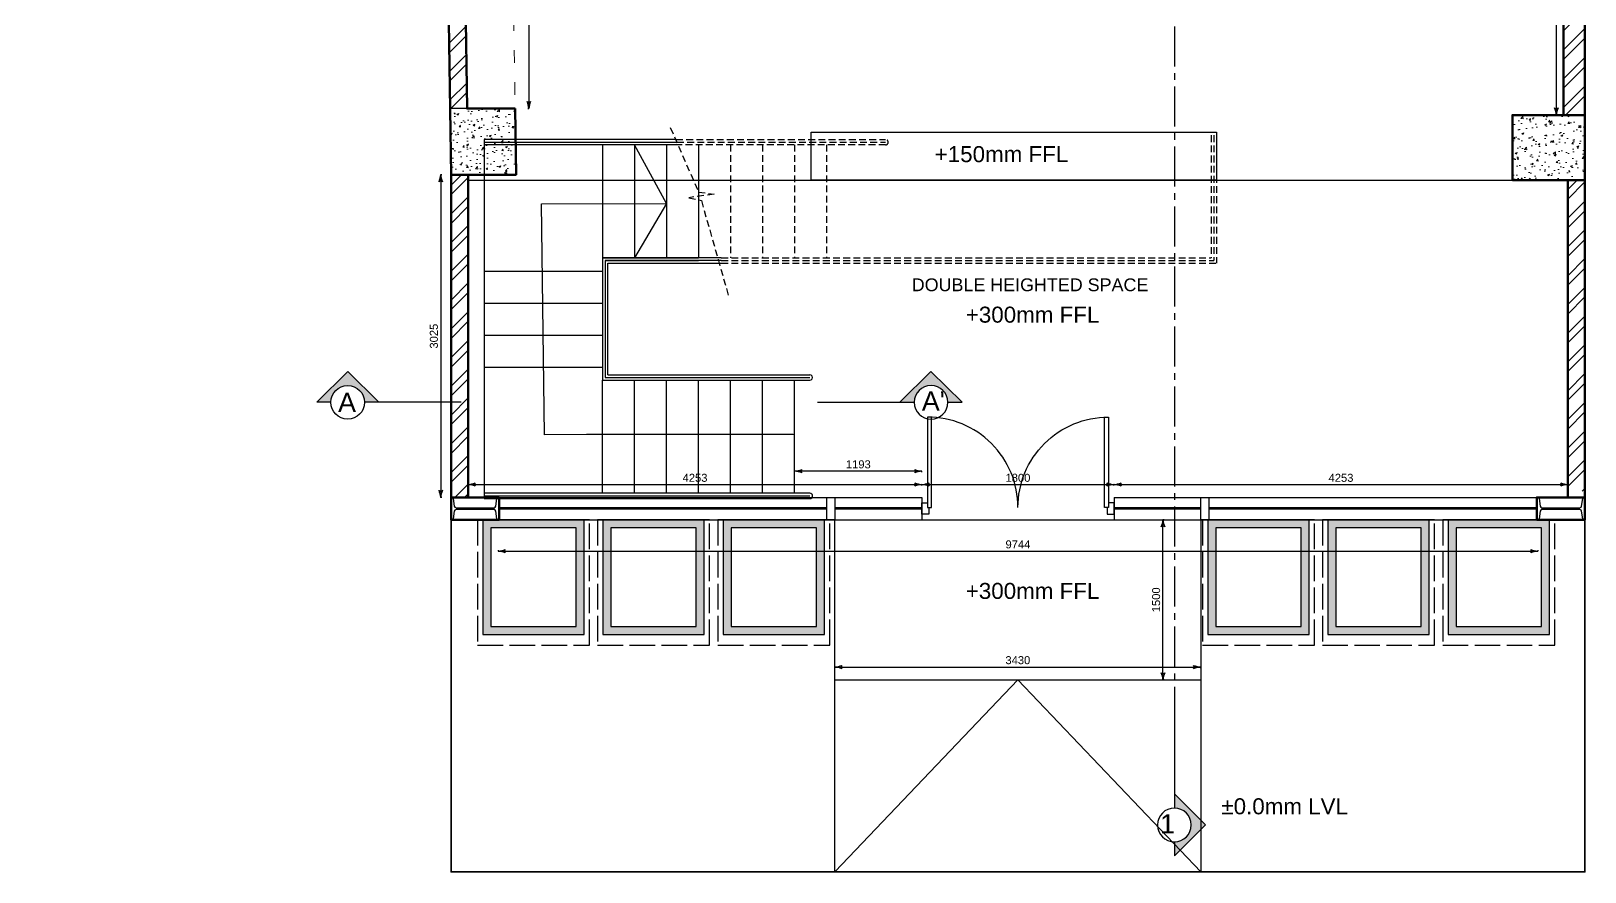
# Model space of a CAD drawing. Header units: millimetres. Extents: x 68727 to 319899, y -4876 to 265722.
# Drawn here: x 204036 to 218597, y 56140 to 64020 of the extents above; entities that cross this region are included whole.
import ezdxf

# ---------------------------------------------------------------- set-up
doc = ezdxf.new("R2010")
doc.units = ezdxf.units.MM
for name, pattern in [('ACAD_ISO02W100', [15, 12, -3]), ('ACAD_ISO03W100', [30, 12, -18]), ('CENTER2', [1.125, 0.75, -0.125, 0.125, -0.125]), ('DASHED2', [0.375, 0.25, -0.125]), ('HIDDEN', [9.525, 6.35, -3.175])]:
    doc.linetypes.add(name, pattern=pattern)
for name, color, linetype, lineweight in [('A-FURN', 6, 'Continuous', 35), ('HACH', 252, 'Continuous', 13), ('HAT', 9, 'Continuous', 13), ('LS_DR_Plan Beam', 9, 'HIDDEN', 0), ('LS_DR_Wall', 7, 'Continuous', 35), ('SECTIONS', 10, 'Continuous', 25), ('wall', 5, 'Continuous', 30), ('Walls', 2, 'Continuous', 30)]:
    doc.layers.add(name, color=color, linetype=linetype, lineweight=lineweight)
for name, color, linetype in [('beam', 1, 'DASHED2'), ('COL', 4, 'Continuous'), ('Dimensions', 172, 'Continuous'), ('FURNITURE', 24, 'Continuous'), ('glass', 151, 'Continuous'), ('POLY', 6, 'Continuous'), ('TEXT', 2, 'Continuous'), ('Walls & Columns', 7, 'Continuous')]:
    doc.layers.add(name, color=color, linetype=linetype)
doc.layers.add('Furnitures', color=7, linetype='Continuous', lineweight=25, true_color=0x753b00)
doc.styles.add('2010 G', font='times.ttf')
doc.styles.get("Standard").update_dxf_attribs({"font": 'arial.ttf'})
doc.dimstyles.new('SC-25', dxfattribs={"dimtxt": 75, "dimasz": 0.4, "dimexe": 1, "dimexo": 100, "dimgap": 25, "dimtad": 1, "dimdec": 0, "dimzin": 0, "dimdsep": 46, "dimtxsty": 'Standard', "dimblk1": 'A1', "dimblk2": 'A1', "dimsah": 1, "dimcen": 0.09, "dimdle": 3, "dimclrd": 1, "dimclre": 1, "dimclrt": 1, "dimadec": 0, "dimazin": 0, "dimtfac": 1, "dimtdec": 0, "dimtofl": 0, "dimtmove": 0, "dimatfit": 2, "dimldrblk": 'A1', "dimfxl": 10, "dimfxlon": 1, "dimtolj": 1, "dimtzin": 0, "dimarcsym": 0})
pattern_1 = [(50, (-624962.11, -131860.55), (182.18467, -15.939086), [19.05, -209.55]), (355, (-624962.11, -131860.55), (-35.24342, 191.056845), [15.24, -167.640584]), (100.451445, (-624946.93, -131861.88), (146.941247, 175.117752), [16.19001, -178.090245]), (46.1842, (-624962.11, -131809.75), (271.07904, -42.04233), [28.575, -314.325]), (96.635558, (-624939.52, -131813.25), (237.404134, 247.426125), [24.28502, -267.13561]), (351.18415, (-624962.11, -131809.75), (237.40413, 247.426125), [22.85997, -251.45973]), (21, (-624936.71, -131822.45), (151.61439, -102.265198), [19.05, -209.55]), (326, (-624936.71, -131822.45), (61.80203, 184.187966), [15.24, -167.64]), (71.451445, (-624924.08, -131830.97), (213.41642, 81.92277), [16.19001, -178.089938]), (37.5, (-624962.114, -131860.55), (3.0886033, 84.555039), [0, -165.608, 0, -170.18, 0, -168.275]), (7.5, (-624962.11, -131860.55), (66.8196625, 100.180575), [0, -97.028, 0, -161.798, 0, -64.135]), (327.5, (-625018.756, -131860.55), (135.590595, -5.728744), [0, -63.5, 0, -198.12, 0, -262.89]), (317.5, (-625044.16, -131860.55), (148.129181, 25.426491), [0, -82.55, 0, -131.572, 0, -186.69])]

# ---------------------------------------------------------------- blocks, each defined once
blk = doc.blocks.new('SECL')
at = {"layer": 'Walls', "linetype": 'Continuous'}
blk.add_hatch(color=252, dxfattribs=at).paths.add_polyline_path([(144.9, -140.4), (0, -285.3), (0, -219.4, 0.414214), (79, -140.4, 0.414214), (0, -61.3), (0, 4.6)])
at = {"layer": 'beam', "color": 1, "linetype": 'Continuous', "ltscale": 0.5}
blk.add_lwpolyline([(0, -61.3), (0, 4.6), (145, -140.7), (0, -286.5), (0, -219.4)], dxfattribs=at)
at = {"layer": 'Walls', "color": 1, "linetype": 'Continuous'}
blk.add_line((0, -672.4), (0, -219.4), dxfattribs=at)
blk.add_circle((0, -140.4), 79, dxfattribs=at)
blk = doc.blocks.new('A1')
at = {"layer": 'wall', "color": 1}
for p, q in [((-138, 0), (-167, 40)), ((-167, -40), (-138, 0))]:
    blk.add_line(p, q, dxfattribs=at)
for centre, start, end in [((53, 586), 248, 264.8035), ((53, -586), 95.1965, 112)]:
    blk.add_arc(centre, 589, start, end, dxfattribs=at)
blk = doc.blocks.new('*D724')
at = {"layer": 'Defpoints', "color": 0, "transparency": 16777216}
for p in [(218329, 65335), (218329, 63233), (218329, 63233)]:
    blk.add_point(p, dxfattribs=at)
at = {"layer": 'Dimensions', "color": 1, "lineweight": -2, "transparency": 16777216}
for p, q in [((218329, 65335), (218330, 65335)), ((218329, 65335), (218329, 63234)), ((218329, 63233), (218330, 63233))]:
    blk.add_line(p, q, dxfattribs=at)
at = {"layer": 'Dimensions', "color": 1, "lineweight": -2, "transparency": 16777216, "xscale": 0.4, "yscale": 0.4, "zscale": 0.4}
for p, rotation in [((218329, 65335), 90), ((218329, 63233), 270)]:
    blk.add_blockref('A1', p, dxfattribs=dict(at, rotation=rotation))
at = {"layer": 'Dimensions', "color": 1, "transparency": 16777216, "insert": (218266, 64284), "char_height": 75, "attachment_point": 5, "rotation": 90}
blk.add_mtext('\\A1;2102', dxfattribs=at)
blk = doc.blocks.new('COL')
at = {"layer": 'COL'}
blk.add_lwpolyline([(451, 0), (441, 0, -0.374036), (430, 9), (420, 80, 0.374036), (403, 95), (48, 95, 0.374036), (31, 80), (21, 9, -0.374036), (10, 0), (0, 0), (0, 209), (10, 209, -0.374036), (21, 199), (31, 128, 0.374036), (48, 113), (403, 113, 0.374036), (420, 128), (430, 199, -0.374036), (441, 209), (451, 209)], format="xyb", close=True, dxfattribs=at)
at = {"layer": 'LS_DR_Wall', "lineweight": 50, "ltscale": 0.25}
blk.add_lwpolyline([(451, 209), (0, 209), (0, 0), (451, 0)], close=True, dxfattribs=at)
blk = doc.blocks.new('STR')
at = {"layer": 'FURNITURE'}
for p, q in [((-717, 3390), (1092, 3390)), ((1101, 3365), (-717, 3365)), ((393, 3365), (393, 2305)), ((693, 3365), (693, 2305)), ((993, 3365), (993, 2305)), ((1293, 3365), (1293, 2305)), ((393, 2305), (1293, 2305)), ((418, 2280), (1293, 2280)), ((418, 1185), (2336, 1185)), ((418, 1185), (2336, 1185)), ((443, 1210), (2336, 1210)), ((443, 1210), (2336, 1210)), ((443, 1210), (2336, 1210)), ((393, 100), (393, 1160)), ((393, 1160), (2336, 1160)), ((393, 1160), (2336, 1160)), ((693, 100), (693, 1160)), ((993, 100), (993, 1160)), ((1293, 100), (1293, 1160)), ((1593, 100), (1593, 1160)), ((1893, 100), (1893, 1160)), ((2193, 100), (2193, 1160)), ((2179, 650), (244, 650)), ((2336, 100), (-717, 100)), ((-717, 75), (2336, 75)), ((-717, 50), (2336, 50))]:
    blk.add_line(p, q, dxfattribs=at)
at = {"layer": 'FURNITURE', "linetype": 'HIDDEN', "ltscale": 10}
for p, q in [((1083, 3415), (3045, 3415)), ((1092, 3390), (3045, 3390)), ((3045, 3365), (1101, 3365)), ((1593, 3365), (1593, 2305)), ((1893, 3365), (1893, 2305)), ((2193, 3365), (2193, 2305)), ((2493, 3365), (2493, 2305)), ((6096, 3455), (6096, 2305)), ((6121, 3455), (6121, 2280)), ((6146, 3455), (6146, 2255)), ((1506, 2305), (6096, 2305)), ((1506, 2305), (5446, 2305)), ((1506, 2280), (6121, 2280)), ((1506, 2280), (5471, 2280)), ((1506, 2255), (6146, 2255))]:
    blk.add_line(p, q, dxfattribs=at)
blk.add_lwpolyline([(1028, 3528), (1293, 2923), (1438, 2904), (1201, 2870), (1201, 2870), (1319, 2843), (1577, 1937)], dxfattribs=at)
at = {"layer": 'FURNITURE'}
for points in [[(1083, 3415), (-717, 3415), (-717, 50)], [(2193, 650), (-150, 647), (-179, 2814), (993, 2816), (693, 3365)], [(993, 2816), (693, 2305)], [(1506, 2305), (393, 2305), (393, 1160)], [(1506, 2280), (418, 2280), (418, 1185)], [(443, 1210), (443, 2255), (1506, 2255)], [(-717, 2183), (393, 2183)], [(-717, 1883), (393, 1883)], [(-717, 1583), (393, 1583)], [(-717, 1283), (393, 1283)]]:
    blk.add_lwpolyline(points, dxfattribs=at)
at = {"layer": 'FURNITURE', "linetype": 'HIDDEN', "ltscale": 10}
blk.add_arc((3045, 3390), 25, 270, 90, dxfattribs=at)
at = {"layer": 'FURNITURE'}
for centre, end in [((2336, 1185), 90.0297), ((2336, 75), 90)]:
    blk.add_arc(centre, 25, 270, end, dxfattribs=at)
blk = doc.blocks.new('main door')
at = {"layer": 'Furnitures'}
for points in [[(900, 64, 0.414214), (53, 911), (53, 64), (90, 64), (90, 910)], [(900, 64, -0.414214), (1747, 911), (1747, 64), (1710, 64), (1710, 910)]]:
    blk.add_lwpolyline(points, format="xyb", dxfattribs=at)
for points in [[(64, 0), (0, 0), (0, 106), (53, 106), (53, 64), (64, 64)], [(1736, 0), (1800, 0), (1800, 106), (1747, 106), (1747, 64), (1736, 64)]]:
    blk.add_lwpolyline(points, close=True, dxfattribs=at)
blk = doc.blocks.new('*D801')
at = {"layer": 'Defpoints', "color": 0, "transparency": 16777216}
for p in [(208131, 62674), (207875, 59649), (208197, 59649)]:
    blk.add_point(p, dxfattribs=at)
at = {"layer": 'POLY', "color": 1, "lineweight": -2, "transparency": 16777216}
for p, q in [((207885, 62674), (207874, 62674)), ((207875, 62673), (207875, 59649)), ((207885, 59649), (207874, 59649))]:
    blk.add_line(p, q, dxfattribs=at)
at = {"layer": 'POLY', "color": 1, "lineweight": -2, "transparency": 16777216, "xscale": 0.4, "yscale": 0.4, "zscale": 0.4}
for p, rotation in [((207875, 62674), 90), ((207875, 59649), 270)]:
    blk.add_blockref('A1', p, dxfattribs=dict(at, rotation=rotation))
at = {"layer": 'POLY', "color": 1, "transparency": 16777216, "insert": (207811, 61161), "char_height": 75, "attachment_point": 5, "rotation": 90}
blk.add_mtext('\\A1;3025', dxfattribs=at)
blk = doc.blocks.new('*D802')
at = {"layer": 'Defpoints', "color": 0, "transparency": 16777216}
for p in [(212384, 59770), (208131, 59649), (212384, 59649)]:
    blk.add_point(p, dxfattribs=at)
at = {"layer": 'POLY', "color": 1, "lineweight": -2, "transparency": 16777216}
for p, q in [((208131, 59760), (208131, 59771)), ((208132, 59770), (212384, 59770)), ((212384, 59760), (212384, 59771))]:
    blk.add_line(p, q, dxfattribs=at)
at = {"layer": 'POLY', "color": 1, "lineweight": -2, "transparency": 16777216, "xscale": 0.4, "yscale": 0.4, "zscale": 0.4, "rotation": 180}
blk.add_blockref('A1', (208131, 59770), dxfattribs=at)
at = {"layer": 'POLY', "color": 1, "lineweight": -2, "transparency": 16777216, "xscale": 0.4, "yscale": 0.4, "zscale": 0.4}
blk.add_blockref('A1', (212384, 59770), dxfattribs=at)
at = {"layer": 'POLY', "color": 1, "transparency": 16777216, "insert": (210258, 59833), "char_height": 75, "attachment_point": 5}
blk.add_mtext('\\A1;4253', dxfattribs=at)
blk = doc.blocks.new('*D803')
at = {"layer": 'Defpoints', "color": 0, "transparency": 16777216}
for p in [(214184, 59770), (212384, 59649), (214184, 59649)]:
    blk.add_point(p, dxfattribs=at)
at = {"layer": 'POLY', "color": 1, "lineweight": -2, "transparency": 16777216}
for p, q in [((212384, 59760), (212384, 59771)), ((212385, 59770), (214184, 59770)), ((214184, 59760), (214184, 59771))]:
    blk.add_line(p, q, dxfattribs=at)
at = {"layer": 'POLY', "color": 1, "lineweight": -2, "transparency": 16777216, "xscale": 0.4, "yscale": 0.4, "zscale": 0.4, "rotation": 180}
blk.add_blockref('A1', (212384, 59770), dxfattribs=at)
at = {"layer": 'POLY', "color": 1, "lineweight": -2, "transparency": 16777216, "xscale": 0.4, "yscale": 0.4, "zscale": 0.4}
blk.add_blockref('A1', (214184, 59770), dxfattribs=at)
at = {"layer": 'POLY', "color": 1, "transparency": 16777216, "insert": (213284, 59833), "char_height": 75, "attachment_point": 5}
blk.add_mtext('\\A1;1800', dxfattribs=at)
blk = doc.blocks.new('*D804')
at = {"layer": 'Defpoints', "color": 0, "transparency": 16777216}
for p in [(218437, 59770), (214184, 59649), (218437, 59649)]:
    blk.add_point(p, dxfattribs=at)
at = {"layer": 'POLY', "color": 1, "lineweight": -2, "transparency": 16777216}
for p, q in [((214184, 59760), (214184, 59771)), ((214185, 59770), (218437, 59770)), ((218437, 59760), (218437, 59771))]:
    blk.add_line(p, q, dxfattribs=at)
at = {"layer": 'POLY', "color": 1, "lineweight": -2, "transparency": 16777216, "xscale": 0.4, "yscale": 0.4, "zscale": 0.4, "rotation": 180}
blk.add_blockref('A1', (214184, 59770), dxfattribs=at)
at = {"layer": 'POLY', "color": 1, "lineweight": -2, "transparency": 16777216, "xscale": 0.4, "yscale": 0.4, "zscale": 0.4}
blk.add_blockref('A1', (218437, 59770), dxfattribs=at)
at = {"layer": 'POLY', "color": 1, "transparency": 16777216, "insert": (216311, 59833), "char_height": 75, "attachment_point": 5}
blk.add_mtext('\\A1;4253', dxfattribs=at)
blk = doc.blocks.new('*D805')
at = {"layer": 'Defpoints', "color": 0, "transparency": 16777216}
for p in [(211191, 59896), (211191, 59688), (212384, 59649)]:
    blk.add_point(p, dxfattribs=at)
at = {"layer": 'POLY', "color": 1, "lineweight": -2, "transparency": 16777216}
for p, q in [((211191, 59886), (211191, 59897)), ((212384, 59896), (211192, 59896)), ((212384, 59886), (212384, 59897))]:
    blk.add_line(p, q, dxfattribs=at)
at = {"layer": 'POLY', "color": 1, "lineweight": -2, "transparency": 16777216, "xscale": 0.4, "yscale": 0.4, "zscale": 0.4, "rotation": 180}
blk.add_blockref('A1', (211191, 59896), dxfattribs=at)
at = {"layer": 'POLY', "color": 1, "lineweight": -2, "transparency": 16777216, "xscale": 0.4, "yscale": 0.4, "zscale": 0.4}
blk.add_blockref('A1', (212384, 59896), dxfattribs=at)
at = {"layer": 'POLY', "color": 1, "transparency": 16777216, "insert": (211788, 59959), "char_height": 75, "attachment_point": 5}
blk.add_mtext('\\A1;1193', dxfattribs=at)
blk = doc.blocks.new('*D817')
at = {"layer": 'Defpoints', "color": 0, "transparency": 16777216}
for p in [(208092, 65335), (208122, 63294), (208701, 63294)]:
    blk.add_point(p, dxfattribs=at)
at = {"layer": 'POLY', "color": 1, "lineweight": -2, "transparency": 16777216}
for p, q in [((208691, 65335), (208702, 65335)), ((208701, 65334), (208701, 63294)), ((208691, 63294), (208702, 63294))]:
    blk.add_line(p, q, dxfattribs=at)
at = {"layer": 'POLY', "color": 1, "lineweight": -2, "transparency": 16777216, "xscale": 0.4, "yscale": 0.4, "zscale": 0.4}
for p, rotation in [((208701, 65335), 90), ((208701, 63294), 270)]:
    blk.add_blockref('A1', p, dxfattribs=dict(at, rotation=rotation))
at = {"layer": 'POLY', "color": 1, "transparency": 16777216, "insert": (208638, 64314), "char_height": 75, "attachment_point": 5, "rotation": 90}
blk.add_mtext('\\A1;2041', dxfattribs=at)
blk = doc.blocks.new('*D890')
at = {"layer": 'Defpoints', "color": 0, "transparency": 16777216}
for p in [(214643, 59440), (215013, 59440), (214997, 57940)]:
    blk.add_point(p, dxfattribs=at)
at = {"layer": 'POLY', "color": 1, "lineweight": -2, "transparency": 16777216}
for p, q in [((214653, 59440), (214642, 59440)), ((214643, 57941), (214643, 59440)), ((214653, 57940), (214642, 57940))]:
    blk.add_line(p, q, dxfattribs=at)
at = {"layer": 'POLY', "color": 1, "lineweight": -2, "transparency": 16777216, "xscale": 0.4, "yscale": 0.4, "zscale": 0.4}
for p, rotation in [((214643, 59440), 90), ((214643, 57940), 270)]:
    blk.add_blockref('A1', p, dxfattribs=dict(at, rotation=rotation))
at = {"layer": 'POLY', "color": 1, "transparency": 16777216, "insert": (214579, 58690), "char_height": 75, "attachment_point": 5, "rotation": 90}
blk.add_mtext('\\A1;1500', dxfattribs=at)
blk = doc.blocks.new('*D891')
at = {"layer": 'Defpoints', "color": 0, "transparency": 16777216}
for p in [(214997, 58060), (211568, 57940), (214997, 57940)]:
    blk.add_point(p, dxfattribs=at)
at = {"layer": 'POLY', "color": 1, "lineweight": -2, "transparency": 16777216}
for p, q in [((211568, 58050), (211568, 58061)), ((211569, 58060), (214997, 58060)), ((214997, 58050), (214997, 58061))]:
    blk.add_line(p, q, dxfattribs=at)
at = {"layer": 'POLY', "color": 1, "lineweight": -2, "transparency": 16777216, "xscale": 0.4, "yscale": 0.4, "zscale": 0.4, "rotation": 180}
blk.add_blockref('A1', (211568, 58060), dxfattribs=at)
at = {"layer": 'POLY', "color": 1, "lineweight": -2, "transparency": 16777216, "xscale": 0.4, "yscale": 0.4, "zscale": 0.4}
blk.add_blockref('A1', (214997, 58060), dxfattribs=at)
at = {"layer": 'POLY', "color": 1, "transparency": 16777216, "insert": (213283, 58124), "char_height": 75, "attachment_point": 5}
blk.add_mtext('\\A1;3430', dxfattribs=at)
blk = doc.blocks.new('*D904')
at = {"layer": 'Defpoints', "color": 0, "transparency": 16777216}
for p in [(208412, 59451), (218156, 59451), (218156, 59146)]:
    blk.add_point(p, dxfattribs=at)
at = {"layer": 'POLY', "color": 1, "lineweight": -2, "transparency": 16777216}
for p, q in [((208412, 59156), (208412, 59145)), ((208413, 59146), (218156, 59146)), ((218156, 59156), (218156, 59145))]:
    blk.add_line(p, q, dxfattribs=at)
at = {"layer": 'POLY', "color": 1, "lineweight": -2, "transparency": 16777216, "xscale": 0.4, "yscale": 0.4, "zscale": 0.4, "rotation": 180}
blk.add_blockref('A1', (208412, 59146), dxfattribs=at)
at = {"layer": 'POLY', "color": 1, "lineweight": -2, "transparency": 16777216, "xscale": 0.4, "yscale": 0.4, "zscale": 0.4}
blk.add_blockref('A1', (218156, 59146), dxfattribs=at)
at = {"layer": 'POLY', "color": 1, "transparency": 16777216, "insert": (213284, 59209), "char_height": 75, "attachment_point": 5}
blk.add_mtext('\\A1;9744', dxfattribs=at)

msp = doc.modelspace()

# ---------------------------------------------------------------- hatches: boundary and pattern name
at = {"layer": 'HACH'}
h = msp.add_hatch(dxfattribs=at)
h.set_pattern_fill('ANSI32', color=256, scale=20)
h.set_pattern_definition([(45, (-624962.11, -131860.55), (-134.70384, 134.70384), []), (45, (-624872.31, -131860.55), (-134.70384, 134.70384), [])])
h.paths.add_polyline_path([(207763, 76715.5), (207760.2, 76905.7), (204376.4, 76999.2), (204381, 76689.2)])
h.paths.add_polyline_path([(207962.3, 63293.6), (208122.3, 63293.6), (208092, 65334.7), (207932, 65334.7)])
h.paths.add_polyline_path([(207971.5, 59648.7), (208131.5, 59648.7), (208131.5, 62673.7), (207971.5, 62673.7)])
h.paths.add_polyline_path([(218436.9, 59707.2), (218597, 59707.2), (218597, 62623.2), (218436.9, 62623.2)])
h.paths.add_polyline_path([(218397, 63233.2), (218597, 63233.2), (218597, 65335.2), (218397, 65335.2)])
h.paths.add_polyline_path([(218407, 65945.2), (218597, 65945.2), (218597, 70824.2), (218407, 70824.2)])
h = msp.add_hatch(dxfattribs=at)
h.set_pattern_fill('AR-CONC', color=256)
h.set_pattern_definition(pattern_1)
h.paths.add_polyline_path([(208572.3, 63293.7), (207962.3, 63293.6), (207971.5, 62673.7), (208581.5, 62673.7)])
h = msp.add_hatch(dxfattribs=at)
h.set_pattern_fill('AR-CONC', color=256)
h.set_pattern_definition(pattern_1)
h.paths.add_polyline_path([(217917, 62623.2), (218597, 62623.2), (218597, 63233.2), (217917, 63233.2)])
at = {"layer": 'HACH', "transparency": 33554508}
h = msp.add_hatch(dxfattribs=at)
h.set_pattern_fill('ANGLE', color=256)
h.set_pattern_definition([(0, (69597.381, 77956.079), (0, 6.985), [5.08, -1.905]), (90, (69597.381, 77956.079), (-6.985, 4e-16), [5.08, -1.905])])
h.paths.add_polyline_path([(209220.3, 59003.1), (209145.3, 59003.1), (209145.3, 58440.2), (208345.3, 58440.2), (208345.3, 59003.1), (208270.3, 59003.1), (208270.3, 58365.2), (209220.3, 58365.2)])
h.paths.add_polyline_path([(208345.3, 59030.6), (208270.3, 59030.6), (208270.3, 59003.1), (208345.3, 59003.1)])
h.paths.add_polyline_path([(208345.3, 59365.2), (209145.3, 59365.2), (209145.3, 59030.6), (209220.3, 59030.6), (209220.3, 59440.2), (208270.3, 59440.2), (208270.3, 59030.6), (208345.3, 59030.6)])
h.paths.add_polyline_path([(209220.3, 59030.6), (209145.3, 59030.6), (209145.3, 59003.1), (209220.3, 59003.1)])
h = msp.add_hatch(dxfattribs=at)
h.set_pattern_fill('ANGLE', color=256)
h.set_pattern_definition([(0, (70720.9246, 77956.079), (0, 6.985), [5.08, -1.905]), (90, (70720.9246, 77956.079), (-6.985, 4e-16), [5.08, -1.905])])
h.paths.add_polyline_path([(210343.9, 59003.1), (210268.9, 59003.1), (210268.9, 58440.2), (209468.9, 58440.2), (209468.9, 59003.1), (209393.9, 59003.1), (209393.9, 58365.2), (210343.9, 58365.2)])
h.paths.add_polyline_path([(209468.9, 59030.6), (209393.9, 59030.6), (209393.9, 59003.1), (209468.9, 59003.1)])
h.paths.add_polyline_path([(209468.9, 59365.2), (210268.9, 59365.2), (210268.9, 59030.6), (210343.9, 59030.6), (210343.9, 59440.2), (209393.9, 59440.2), (209393.9, 59030.6), (209468.9, 59030.6)])
h.paths.add_polyline_path([(210343.9, 59030.6), (210268.9, 59030.6), (210268.9, 59003.1), (210343.9, 59003.1)])
h = msp.add_hatch(dxfattribs=at)
h.set_pattern_fill('ANGLE', color=256)
h.set_pattern_definition([(0, (71848.524, 77956.079), (0, 6.985), [5.08, -1.905]), (90, (71848.524, 77956.079), (-6.985, 4e-16), [5.08, -1.905])])
h.paths.add_polyline_path([(211471.5, 59003.1), (211396.5, 59003.1), (211396.5, 58440.2), (210596.5, 58440.2), (210596.5, 59003.1), (210521.5, 59003.1), (210521.5, 58365.2), (211471.5, 58365.2)])
h.paths.add_polyline_path([(210596.5, 59030.6), (210521.5, 59030.6), (210521.5, 59003.1), (210596.5, 59003.1)])
h.paths.add_polyline_path([(210596.5, 59365.2), (211396.5, 59365.2), (211396.5, 59030.6), (211471.5, 59030.6), (211471.5, 59440.2), (210521.5, 59440.2), (210521.5, 59030.6), (210596.5, 59030.6)])
h.paths.add_polyline_path([(211471.5, 59030.6), (211396.5, 59030.6), (211396.5, 59003.1), (211471.5, 59003.1)])
h = msp.add_hatch(dxfattribs=at)
h.set_pattern_fill('ANGLE', color=256)
h.set_pattern_definition([(0, (76389.8676, 77956.079), (0, 6.985), [5.08, -1.905]), (90, (76389.8676, 77956.079), (-6.985, 4e-16), [5.08, -1.905])])
h.paths.add_polyline_path([(216012.8, 59003.1), (215937.8, 59003.1), (215937.8, 58440.2), (215137.8, 58440.2), (215137.8, 59003.1), (215062.8, 59003.1), (215062.8, 58365.2), (216012.8, 58365.2)])
h.paths.add_polyline_path([(215137.8, 59030.6), (215062.8, 59030.6), (215062.8, 59003.1), (215137.8, 59003.1)])
h.paths.add_polyline_path([(215137.8, 59365.2), (215937.8, 59365.2), (215937.8, 59030.6), (216012.8, 59030.6), (216012.8, 59440.2), (215062.8, 59440.2), (215062.8, 59030.6), (215137.8, 59030.6)])
h.paths.add_polyline_path([(216012.8, 59030.6), (215937.8, 59030.6), (215937.8, 59003.1), (216012.8, 59003.1)])
h = msp.add_hatch(dxfattribs=at)
h.set_pattern_fill('ANGLE', color=256)
h.set_pattern_definition([(0, (77513.411, 77956.079), (0, 6.985), [5.08, -1.905]), (90, (77513.411, 77956.079), (-6.985, 4e-16), [5.08, -1.905])])
h.paths.add_polyline_path([(217136.4, 59003.1), (217061.4, 59003.1), (217061.4, 58440.2), (216261.4, 58440.2), (216261.4, 59003.1), (216186.4, 59003.1), (216186.4, 58365.2), (217136.4, 58365.2)])
h.paths.add_polyline_path([(216261.4, 59030.6), (216186.4, 59030.6), (216186.4, 59003.1), (216261.4, 59003.1)])
h.paths.add_polyline_path([(216261.4, 59365.2), (217061.4, 59365.2), (217061.4, 59030.6), (217136.4, 59030.6), (217136.4, 59440.2), (216186.4, 59440.2), (216186.4, 59030.6), (216261.4, 59030.6)])
h.paths.add_polyline_path([(217136.4, 59030.6), (217061.4, 59030.6), (217061.4, 59003.1), (217136.4, 59003.1)])
h = msp.add_hatch(dxfattribs=at)
h.set_pattern_fill('ANGLE', color=256)
h.set_pattern_definition([(0, (78641.01, 77956.079), (0, 6.985), [5.08, -1.905]), (90, (78641.01, 77956.079), (-6.985, 4e-16), [5.08, -1.905])])
h.paths.add_polyline_path([(218264, 59003.1), (218189, 59003.1), (218189, 58440.2), (217389, 58440.2), (217389, 59003.1), (217314, 59003.1), (217314, 58365.2), (218264, 58365.2)])
h.paths.add_polyline_path([(217389, 59030.6), (217314, 59030.6), (217314, 59003.1), (217389, 59003.1)])
h.paths.add_polyline_path([(217389, 59365.2), (218189, 59365.2), (218189, 59030.6), (218264, 59030.6), (218264, 59440.2), (217314, 59440.2), (217314, 59030.6), (217389, 59030.6)])
h.paths.add_polyline_path([(218264, 59030.6), (218189, 59030.6), (218189, 59003.1), (218264, 59003.1)])

# ---------------------------------------------------------------- linework, layer by layer
at = {"color": 7}
msp.add_line((208131.5, 62623.2), (218597, 62623.2), dxfattribs=at)
for p, q in [((207971.5, 59440.2), (218597, 59440.2)), ((218596.9, 57040.2), (218597, 57040.2))]:
    msp.add_line(p, q)
msp.add_lwpolyline([(208572.3, 63293.7), (207962.3, 63293.6), (207971.5, 62673.7), (208581.5, 62673.7)], close=True)
for points in [[(208422.3, 59648.7), (212384.2, 59648.7)], [(212384.2, 59648.7), (212384.2, 59440.2)], [(214184.2, 59648.7), (214184.2, 59440.2)], [(214184.2, 59648.7), (218146.1, 59648.7)], [(208422.3, 59440.2), (218146.1, 59440.2)], [(211568.5, 57940.2), (214997.2, 57940.2)], [(211572.5, 56144.2), (213282.8, 57940.2)], [(213282.8, 57940.2), (214997.2, 56140.2)]]:
    msp.add_lwpolyline(points, dxfattribs=at)
at = {"color": 116, "linetype": 'ACAD_ISO02W100', "ltscale": 20, "true_color": 0x136734}
for points in [[(208220.3, 58265.2), (209270.3, 58265.2), (209270.3, 59440.2), (208220.3, 59440.2)], [(209343.9, 58265.2), (210393.9, 58265.2), (210393.9, 59440.2), (209343.9, 59440.2)], [(210471.5, 58265.2), (211521.5, 58265.2), (211521.5, 59440.2), (210471.5, 59440.2)], [(215012.8, 58265.2), (216062.8, 58265.2), (216062.8, 59440.2), (215012.8, 59440.2)], [(216136.4, 58265.2), (217186.4, 58265.2), (217186.4, 59440.2), (216136.4, 59440.2)], [(217264, 58265.2), (218314, 58265.2), (218314, 59440.2), (217264, 59440.2)]]:
    msp.add_lwpolyline(points, close=True, dxfattribs=at)
at = {"color": 11, "true_color": 0xf27172, "transparency": 33554508}
for points in [[(208270.3, 58365.2), (209220.3, 58365.2), (209220.3, 59440.2), (208270.3, 59440.2)], [(209393.9, 58365.2), (210343.9, 58365.2), (210343.9, 59440.2), (209393.9, 59440.2)], [(210521.5, 58365.2), (211471.5, 58365.2), (211471.5, 59440.2), (210521.5, 59440.2)], [(215062.8, 58365.2), (216012.8, 58365.2), (216012.8, 59440.2), (215062.8, 59440.2)], [(216186.4, 58365.2), (217136.4, 58365.2), (217136.4, 59440.2), (216186.4, 59440.2)], [(217314, 58365.2), (218264, 58365.2), (218264, 59440.2), (217314, 59440.2)], [(208345.3, 58440.2), (209145.3, 58440.2), (209145.3, 59365.2), (208345.3, 59365.2)], [(209468.9, 58440.2), (210268.9, 58440.2), (210268.9, 59365.2), (209468.9, 59365.2)], [(210596.5, 58440.2), (211396.5, 58440.2), (211396.5, 59365.2), (210596.5, 59365.2)], [(215137.8, 58440.2), (215937.8, 58440.2), (215937.8, 59365.2), (215137.8, 59365.2)], [(216261.4, 58440.2), (217061.4, 58440.2), (217061.4, 59365.2), (216261.4, 59365.2)], [(217389, 58440.2), (218189, 58440.2), (218189, 59365.2), (217389, 59365.2)]]:
    msp.add_lwpolyline(points, close=True, dxfattribs=at)
at = {"color": 7}
msp.add_lwpolyline([(214997.2, 59440.2), (214997.2, 56140.2), (211572.5, 56140.2, -0.4142136), (211568.5, 56144.2), (211568.5, 59440.2)], format="xyb", dxfattribs=at)
at = {"layer": 'A-FURN'}
msp.add_lwpolyline([(207971.5, 59440.2), (207971.5, 56140.2), (218596.9, 56140.2), (218596.9, 59440.2)], dxfattribs=at)
at = {"layer": 'glass'}
for points in [[(208422.3, 59555.9), (211493.1, 59555.9)], [(211568.5, 59555.9), (212384.2, 59555.9)], [(214184.2, 59555.9), (214997.2, 59555.9)], [(215072.5, 59555.9), (218146.1, 59555.9)], [(208422.3, 59543.9), (211493.1, 59543.9)], [(211568.5, 59543.9), (212384.2, 59543.9)], [(214184.2, 59543.9), (214997.2, 59543.9)], [(215072.5, 59543.9), (218146.1, 59543.9)]]:
    msp.add_lwpolyline(points, dxfattribs=at)
at = {"layer": 'LS_DR_Plan Beam', "linetype": 'ACAD_ISO03W100', "ltscale": 10, "transparency": 33554508}
msp.add_line((208541.9, 65341.4), (208581.5, 62673.7), dxfattribs=at)
at = {"layer": 'LS_DR_Wall', "lineweight": 50, "ltscale": 0.25}
for p, q in [((207971.5, 62673.7), (207971.5, 59440.2)), ((208131.5, 62673.7), (208131.5, 59648.7)), ((218436.9, 62623.2), (218436.9, 59648.7)), ((218597, 62623.2), (218597, 59440.2))]:
    msp.add_line(p, q, dxfattribs=at)
for points in [[(208572.3, 63293.7), (208581.5, 62673.7), (207971.5, 62673.7), (207932, 65334.7), (204209.5, 65334.7), (204036.4, 76999.2), (204376.4, 76999.2), (204385.6, 76379.2), (204235.6, 76379.2), (204309.3, 71416.2), (204479.3, 71416.2), (204488.3, 70806.2), (204318.3, 70806.2), (204390.8, 65925.2), (204560.8, 65925.2), (204567.5, 65475.2), (207929.9, 65475.2), (207922.9, 65944.7), (208533, 65944.7), (208542, 65334.7), (208092, 65334.7), (208122.3, 63293.7), (208572.3, 63293.7)], [(218407, 74144.2), (218407, 71434.2), (217917, 71434.2), (217917, 70824.2), (218407, 70824.2), (218407, 65945.2), (217937, 65945.2), (217937, 65335.2), (218397, 65335.2), (218397, 63233.2), (217917, 63233.2), (217917, 62623.2), (218597, 62623.2), (218597, 74144.2)]]:
    msp.add_lwpolyline(points, dxfattribs=at)
msp.add_lwpolyline([(217917, 62623.2), (218597, 62623.2), (218597, 63233.2), (217917, 63233.2)], close=True, dxfattribs=at)
at = {"layer": 'POLY'}
for points in [[(211568.5, 59440.2), (211493.1, 59440.2), (211493.1, 59648.7), (211568.5, 59648.7)], [(215072.5, 59440.2), (214997.2, 59440.2), (214997.2, 59648.7), (215072.5, 59648.7)]]:
    msp.add_lwpolyline(points, close=True, dxfattribs=at)
at = {"layer": 'SECTIONS', "linetype": 'CENTER2', "ltscale": 500}
msp.add_lwpolyline([(214750.3, 82626.1), (214750.3, 57635.8)], dxfattribs=at)
at = {"layer": 'SECTIONS', "lineweight": 30}
msp.add_lwpolyline([(211344.8, 63072.2), (215144.5, 63072.2), (215144.5, 62623.2), (211344.8, 62623.2)], close=True, dxfattribs=at)
msp.add_lwpolyline([(211344.8, 63072.2), (215144.5, 63072.2), (215144.5, 62623.2), (211344.8, 62623.2)], close=True, dxfattribs=at)

# ---------------------------------------------------------------- block references
at = {"layer": 'HAT', "color": 252, "yscale": 2, "zscale": 2}
for p, xscale, rotation in [((206722.4, 60540.8), 2, 90), ((212750.6, 60540.8), -2, 270), ((214750.3, 56299.4), -2, 180)]:
    msp.add_blockref('SECL', p, dxfattribs=dict(at, xscale=xscale, rotation=rotation))
at = {"layer": 'POLY'}
for name, p in [('STR', (208998.3, 59588.4)), ('main door', (212384.2, 59491.5)), ('COL', (207971.5, 59440.2)), ('COL', (218146.1, 59440.2))]:
    msp.add_blockref(name, p, dxfattribs=at)

# ---------------------------------------------------------------- texts
at = {"color": 7, "char_height": 150, "attachment_point": 1}
for s, insert in [('\\pxt5;+150mm FFL', (212503.8, 62941.6)), ('\\pxt5;+300mm FFL', (212795.2, 61437.3)), ('\\pxt5;+300mm FFL', (212795.2, 58848.5)), ('\\pxt5;%%P0.0mm LVL', (215190.2, 56830.1))]:
    msp.add_mtext_dynamic_manual_height_columns(s, width=24159.375, gutter_width=47.5, heights=[47.9], dxfattribs=dict(at, insert=insert))
at = {"layer": 'TEXT', "color": 3, "char_height": 180, "width": 2763.865, "style": '2010 G'}
for s, insert, attachment_point in [('{\\fArial|b0|i0|c0|p34;A}', (207081.1, 60630.5), 3), ("{\\fArial|b0|i0|c0|p34;A'}", (212599.1, 60462.7), 9), ('{\\fArial|b0|i0|c0|p34;1}', (214755.7, 56500.9), 9)]:
    msp.add_mtext(s, dxfattribs=dict(at, insert=insert, attachment_point=attachment_point))
at = {"layer": 'Walls & Columns', "insert": (212289, 61702.1), "char_height": 120, "attachment_point": 1}
msp.add_mtext_dynamic_manual_height_columns('DOUBLE HEIGHTED SPACE', width=24159.375, gutter_width=47.5, heights=[47.9], dxfattribs=at)

# ---------------------------------------------------------------- dimensions: what is measured, and where the dimension line sits
at = {"layer": 'Dimensions'}
dim = msp.add_linear_dim(base=(218329.1, 63233.2), p1=(218329.1, 65335.2), p2=(218329.1, 63233.2), angle=90, dimstyle='SC-25', override={"dimtmove": 1}, dxfattribs=at)
dim.commit()
dim.dimension.update_dxf_attribs({"geometry": '*D724', "text_midpoint": (218265.8, 64284.2)})
at = {"layer": 'POLY'}
for base, p1, p2, picture, middle in [((208701.3, 63293.7), (208092, 65334.7), (208122.3, 63293.7), '*D817', (208638, 64314.2)), ((207874.8, 59648.7), (208131.5, 62673.7), (208196.9, 59648.7), '*D801', (207811.5, 61161.2)), ((214642.6, 59440.2), (214997.2, 57940.2), (215012.8, 59440.2), '*D890', (214579.3, 58690.2))]:
    dim = msp.add_linear_dim(base=base, p1=p1, p2=p2, angle=90, dimstyle='SC-25', dxfattribs=at)
    dim.commit()
    dim.dimension.update_dxf_attribs({"geometry": picture, "text_midpoint": middle})
for base, p1, p2, picture, middle in [((211191.5, 59895.6), (212384.2, 59648.7), (211191.5, 59688.4), '*D805', (211787.8, 59958.9)), ((212384.2, 59770), (208131.5, 59648.7), (212384.2, 59648.7), '*D802', (210257.8, 59833.4)), ((218156.3, 59145.9), (208412.2, 59450.9), (218156.3, 59450.9), '*D904', (213284.2, 59209.2))]:
    dim = msp.add_linear_dim(base=base, p1=p1, p2=p2, dimstyle='SC-25', dxfattribs=at)
    dim.commit()
    dim.dimension.update_dxf_attribs({"geometry": picture, "text_midpoint": middle})
for base, p1, p2, picture, middle in [((214184.2, 59770), (212384.2, 59648.7), (214184.2, 59648.7), '*D803', (213284.2, 59833.3)), ((218436.9, 59770), (214184.2, 59648.7), (218436.9, 59648.7), '*D804', (216310.6, 59833.4))]:
    dim = msp.add_linear_dim(base=base, p1=p1, p2=p2, dimstyle='SC-25', override={"dimtmove": 1}, dxfattribs=at)
    dim.commit()
    dim.dimension.update_dxf_attribs({"geometry": picture, "text_midpoint": middle})
dim = msp.add_linear_dim(base=(214997.2, 58060.3), p1=(211568.5, 57940.2), p2=(214997.2, 57940.2), text='3430', dimstyle='SC-25', dxfattribs=at)
dim.commit()
dim.dimension.update_dxf_attribs({"geometry": '*D891', "text_midpoint": (213282.8, 58123.6)})

doc.saveas('drawing.dxf')
